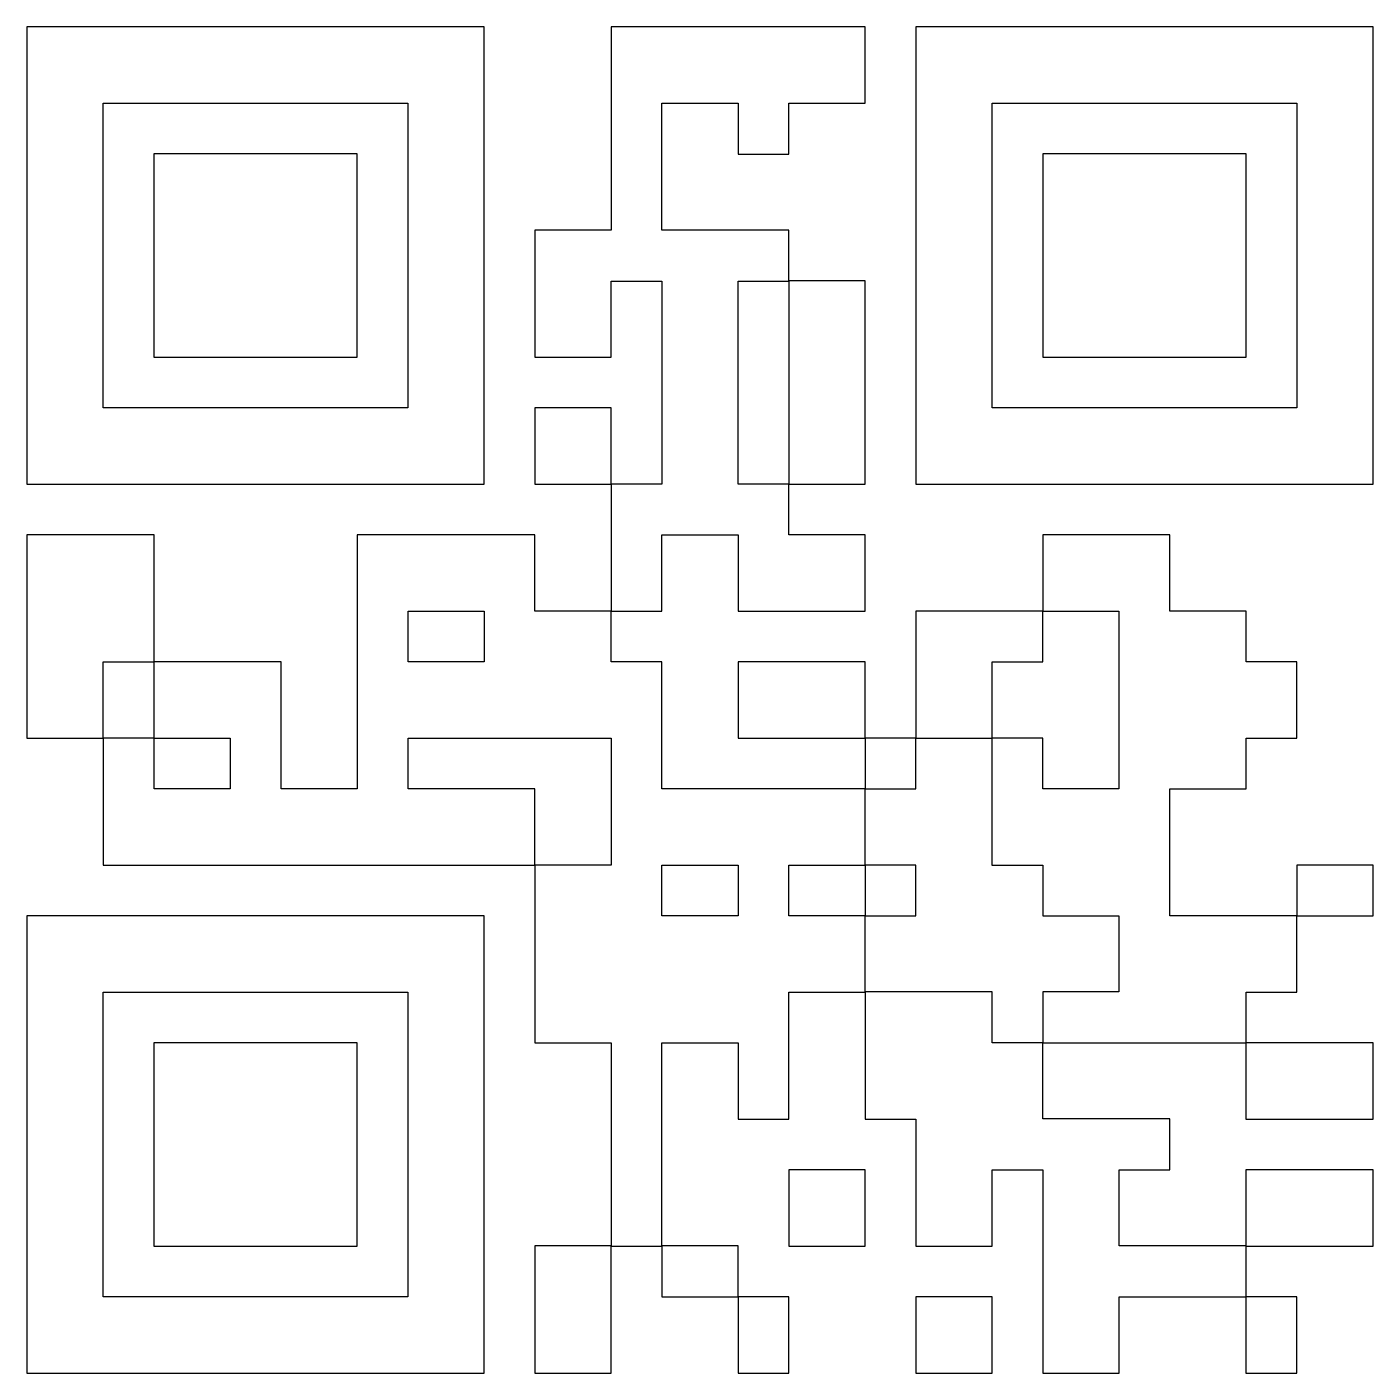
# Model space of a CAD drawing. Header units: metres. Extents: x -26.7 to 27.8, y -27.8 to 26.7.
import ezdxf

# ---------------------------------------------------------------- set-up
doc = ezdxf.new("R2010")
doc.units = ezdxf.units.M

msp = doc.modelspace()

# ---------------------------------------------------------------- linework, layer by layer
for p, q in [((-26.7222, 26.7274), (-26.7222, 8.22222)), ((-8.21709, 26.7274), (-26.7222, 26.7274)), ((-8.21709, 8.22222), (-8.21709, 26.7274)), ((7.19958, 26.7274), (-3.08333, 26.7274)), ((-3.08333, 26.7274), (-3.08333, 18.5051)), ((7.19958, 23.6389), (7.19958, 26.7274)), ((9.25, 26.7274), (9.25, 8.22222)), ((27.7551, 26.7274), (9.25, 26.7274)), ((27.7551, 8.22222), (27.7551, 26.7274)), ((-23.6338, 11.3107), (-23.6338, 23.6389)), ((-23.6338, 23.6389), (-11.3056, 23.6389)), ((-11.3056, 23.6389), (-11.3056, 11.3107)), ((-1.02264, 18.5051), (-1.02264, 23.6389)), ((-1.02264, 23.6389), (2.05556, 23.6389)), ((2.05556, 23.6389), (2.05556, 21.5833)), ((4.11625, 21.5833), (4.11625, 23.6389)), ((4.11625, 23.6389), (7.19958, 23.6389)), ((12.3385, 11.3107), (12.3385, 23.6389)), ((12.3385, 23.6389), (24.6667, 23.6389)), ((24.6667, 23.6389), (24.6667, 11.3107)), ((-21.5833, 21.5885), (-21.5833, 13.3611)), ((-13.356, 21.5885), (-21.5833, 21.5885)), ((-13.356, 13.3611), (-13.356, 21.5885)), ((2.05556, 21.5833), (4.11625, 21.5833)), ((14.3889, 21.5885), (14.3889, 13.3611)), ((22.6162, 21.5885), (14.3889, 21.5885)), ((22.6162, 13.3611), (22.6162, 21.5885)), ((-3.08333, 18.5051), (-6.16667, 18.5051)), ((-6.16667, 18.5051), (-6.16667, 13.3611)), ((4.11625, 18.5051), (-1.02264, 18.5051)), ((4.11625, 16.4496), (4.11625, 18.5051)), ((-3.0782, 13.3611), (-3.0782, 16.4444)), ((-3.0782, 16.4444), (-1.02778, 16.4444)), ((-1.02778, 16.4444), (-1.02778, 8.22737)), ((2.06069, 8.22737), (2.06069, 16.4444)), ((2.06069, 16.4444), (4.11111, 16.4444)), ((4.11111, 16.4444), (4.11111, 8.22737)), ((7.19958, 16.4496), (4.11625, 16.4496)), ((7.19958, 8.22222), (7.19958, 16.4496)), ((-21.5833, 13.3611), (-13.356, 13.3611)), ((-6.16667, 13.3611), (-3.0782, 13.3611)), ((14.3889, 13.3611), (22.6162, 13.3611)), ((-11.3056, 11.3107), (-23.6338, 11.3107)), ((-3.0782, 11.3107), (-6.16667, 11.3107)), ((-6.16667, 11.3107), (-6.16667, 8.22222)), ((-3.0782, 8.22737), (-3.0782, 11.3107)), ((24.6667, 11.3107), (12.3385, 11.3107)), ((-26.7222, 8.22222), (-8.21709, 8.22222)), ((-6.16667, 8.22222), (-3.08333, 8.22222)), ((-3.08333, 8.22222), (-3.08333, 3.08848)), ((-1.02778, 8.22737), (-3.0782, 8.22737)), ((4.11111, 8.22737), (2.06069, 8.22737)), ((4.11625, 6.17181), (4.11625, 8.22222)), ((4.11625, 8.22222), (7.19958, 8.22222)), ((9.25, 8.22222), (27.7551, 8.22222)), ((-21.5782, 6.17181), (-26.7222, 6.17181)), ((-26.7222, 6.17181), (-26.7222, -2.05556)), ((-21.5782, 1.03292), (-21.5782, 6.17181)), ((-6.16153, 6.17181), (-13.3611, 6.17181)), ((-13.3611, 6.17181), (-13.3611, -4.10597)), ((-6.16153, 3.08848), (-6.16153, 6.17181)), ((-1.02264, 3.08333), (-1.02264, 6.16667)), ((-1.02264, 6.16667), (2.05556, 6.16667)), ((2.05556, 6.16667), (2.05556, 3.08333)), ((7.19958, 6.17181), (4.11625, 6.17181)), ((7.19958, 3.08333), (7.19958, 6.17181)), ((19.5329, 6.17181), (14.3889, 6.17181)), ((14.3889, 6.17181), (14.3889, 3.08848)), ((19.5329, 3.08848), (19.5329, 6.17181)), ((-11.3004, 1.03292), (-11.3004, 3.08333)), ((-11.3004, 3.08333), (-8.22222, 3.08333)), ((-8.22222, 3.08333), (-8.22222, 1.03292)), ((-3.08333, 3.08848), (-6.16153, 3.08848)), ((-3.0782, 1.03292), (-3.0782, 3.08333)), ((-3.0782, 3.08333), (-1.02264, 3.08333)), ((2.05556, 3.08333), (7.19958, 3.08333)), ((14.3889, 3.08848), (9.25, 3.08848)), ((9.25, 3.08848), (9.25, -2.05041)), ((14.394, 1.02778), (14.394, 3.08333)), ((14.394, 3.08333), (17.4722, 3.08333)), ((17.4722, 3.08333), (17.4722, -4.10597)), ((22.6162, 3.08848), (19.5329, 3.08848)), ((22.6162, 1.03292), (22.6162, 3.08848)), ((-23.6338, -2.05041), (-23.6338, 1.02778)), ((-23.6338, 1.02778), (-21.5833, 1.02778)), ((-21.5833, 1.02778), (-21.5833, -2.05041)), ((-16.4393, 1.03292), (-21.5782, 1.03292)), ((-16.4393, -4.10597), (-16.4393, 1.03292)), ((-8.22222, 1.03292), (-11.3004, 1.03292)), ((-1.02264, 1.03292), (-3.0782, 1.03292)), ((-1.02264, -4.10597), (-1.02264, 1.03292)), ((7.19958, 1.03292), (2.05556, 1.03292)), ((2.05556, 1.03292), (2.05556, -2.05556)), ((7.19958, -2.05041), (7.19958, 1.03292)), ((12.3385, -2.05041), (12.3385, 1.02778)), ((12.3385, 1.02778), (14.394, 1.02778)), ((24.6718, 1.03292), (22.6162, 1.03292)), ((24.6718, -2.05556), (24.6718, 1.03292)), ((-26.7222, -2.05556), (-23.6389, -2.05556)), ((-23.6389, -2.05556), (-23.6389, -7.19444)), ((-21.5833, -2.05041), (-23.6338, -2.05041)), ((-21.5782, -4.10597), (-21.5782, -2.05556)), ((-21.5782, -2.05556), (-18.5, -2.05556)), ((-18.5, -2.05556), (-18.5, -4.10597)), ((-11.3004, -4.10597), (-11.3004, -2.05556)), ((-11.3004, -2.05556), (-3.08333, -2.05556)), ((-3.08333, -2.05556), (-3.08333, -7.1893)), ((2.05556, -2.05556), (7.19444, -2.05556)), ((7.19444, -2.05556), (7.19444, -4.10597)), ((9.25, -2.05041), (7.19958, -2.05041)), ((9.25514, -4.11111), (9.25514, -2.05556)), ((9.25514, -2.05556), (12.3333, -2.05556)), ((12.3333, -2.05556), (12.3333, -7.19444)), ((14.394, -2.05041), (12.3385, -2.05041)), ((14.394, -4.10597), (14.394, -2.05041)), ((22.6162, -4.11111), (22.6162, -2.05556)), ((22.6162, -2.05556), (24.6718, -2.05556)), ((-18.5, -4.10597), (-21.5782, -4.10597)), ((-13.3611, -4.10597), (-16.4393, -4.10597)), ((-6.16153, -4.10597), (-11.3004, -4.10597)), ((-6.16153, -7.1893), (-6.16153, -4.10597)), ((7.19444, -4.10597), (-1.02264, -4.10597)), ((7.19958, -7.1893), (7.19958, -4.11111)), ((7.19958, -4.11111), (9.25514, -4.11111)), ((17.4722, -4.10597), (14.394, -4.10597)), ((19.5329, -9.24486), (19.5329, -4.11111)), ((19.5329, -4.11111), (22.6162, -4.11111)), ((-23.6389, -7.19444), (-6.16667, -7.19444)), ((-6.16667, -7.19444), (-6.16667, -14.3889)), ((-3.08333, -7.1893), (-6.16153, -7.1893)), ((-1.02264, -9.24486), (-1.02264, -7.19444)), ((-1.02264, -7.19444), (2.05556, -7.19444)), ((2.05556, -7.19444), (2.05556, -9.24486)), ((4.11625, -9.24486), (4.11625, -7.19444)), ((4.11625, -7.19444), (7.19444, -7.19444)), ((7.19444, -7.19444), (7.19444, -9.24486)), ((9.25514, -7.1893), (7.19958, -7.1893)), ((9.25514, -9.25), (9.25514, -7.1893)), ((12.3333, -7.19444), (14.3889, -7.19444)), ((14.3889, -7.19444), (14.3889, -9.25)), ((27.7551, -7.1893), (24.6667, -7.1893)), ((24.6667, -7.1893), (24.6667, -9.24486)), ((27.7551, -9.25), (27.7551, -7.1893)), ((-26.7222, -9.24486), (-26.7222, -27.75)), ((-8.21709, -9.24486), (-26.7222, -9.24486)), ((-8.21709, -27.75), (-8.21709, -9.24486)), ((2.05556, -9.24486), (-1.02264, -9.24486)), ((7.19444, -9.24486), (4.11625, -9.24486)), ((7.19958, -12.3282), (7.19958, -9.25)), ((7.19958, -9.25), (9.25514, -9.25)), ((14.3889, -9.25), (17.4722, -9.25)), ((17.4722, -9.25), (17.4722, -12.3282)), ((24.6667, -9.24486), (19.5329, -9.24486)), ((24.6718, -12.3333), (24.6718, -9.25)), ((24.6718, -9.25), (27.7551, -9.25)), ((-23.6338, -24.6615), (-23.6338, -12.3333)), ((-23.6338, -12.3333), (-11.3056, -12.3333)), ((-11.3056, -12.3333), (-11.3056, -24.6615)), ((4.11625, -17.4722), (4.11625, -12.3333)), ((4.11625, -12.3333), (7.19444, -12.3333)), ((7.19444, -12.3333), (7.19444, -17.4722)), ((12.3385, -12.3282), (7.19958, -12.3282)), ((12.3385, -14.3837), (12.3385, -12.3282)), ((17.4722, -12.3282), (14.3889, -12.3282)), ((14.3889, -12.3282), (14.3889, -14.3837)), ((22.6162, -14.3837), (22.6162, -12.3333)), ((22.6162, -12.3333), (24.6718, -12.3333)), ((-21.5833, -14.3837), (-21.5833, -22.6111)), ((-13.356, -14.3837), (-21.5833, -14.3837)), ((-13.356, -22.6111), (-13.356, -14.3837)), ((-6.16667, -14.3889), (-3.08333, -14.3889)), ((-3.08333, -14.3889), (-3.08333, -22.606)), ((-1.02264, -22.606), (-1.02264, -14.3889)), ((-1.02264, -14.3889), (2.05556, -14.3889)), ((2.05556, -14.3889), (2.05556, -17.4722)), ((14.3889, -14.3837), (12.3385, -14.3837)), ((14.394, -17.4671), (14.394, -14.3889)), ((14.394, -14.3889), (22.6111, -14.3889)), ((22.6111, -14.3889), (22.6111, -17.4722)), ((27.7551, -14.3837), (22.6162, -14.3837)), ((27.7551, -17.4722), (27.7551, -14.3837)), ((2.05556, -17.4722), (4.11625, -17.4722)), ((7.19444, -17.4722), (9.25, -17.4722)), ((9.25, -17.4722), (9.25, -22.6111)), ((19.5329, -17.4671), (14.394, -17.4671)), ((19.5329, -19.5278), (19.5329, -17.4671)), ((22.6111, -17.4722), (27.7551, -17.4722)), ((4.11111, -19.5226), (4.11111, -22.6111)), ((7.19958, -19.5226), (4.11111, -19.5226)), ((7.19958, -22.6111), (7.19958, -19.5226)), ((12.3385, -22.6111), (12.3385, -19.5278)), ((12.3385, -19.5278), (14.3889, -19.5278)), ((14.3889, -19.5278), (14.3889, -27.75)), ((17.4774, -22.606), (17.4774, -19.5278)), ((17.4774, -19.5278), (19.5329, -19.5278)), ((27.7551, -19.5226), (22.6111, -19.5226)), ((22.6111, -19.5226), (22.6111, -22.606)), ((27.7551, -22.6111), (27.7551, -19.5226)), ((-21.5833, -22.6111), (-13.356, -22.6111)), ((-3.08333, -22.606), (-6.16667, -22.606)), ((-6.16667, -22.606), (-6.16667, -27.75)), ((-3.0782, -27.75), (-3.0782, -22.6111)), ((-3.0782, -22.6111), (-1.02778, -22.6111)), ((-1.02778, -22.6111), (-1.02778, -24.6667)), ((2.06069, -22.606), (-1.02264, -22.606)), ((2.06069, -24.6615), (2.06069, -22.606)), ((4.11111, -22.6111), (7.19958, -22.6111)), ((9.25, -22.6111), (12.3385, -22.6111)), ((22.6111, -22.606), (17.4774, -22.606)), ((22.6162, -24.6615), (22.6162, -22.6111)), ((22.6162, -22.6111), (27.7551, -22.6111)), ((-11.3056, -24.6615), (-23.6338, -24.6615)), ((-1.02778, -24.6667), (2.05556, -24.6667)), ((2.05556, -24.6667), (2.05556, -27.75)), ((4.11625, -24.6615), (2.06069, -24.6615)), ((4.11625, -27.75), (4.11625, -24.6615)), ((9.25, -24.6615), (9.25, -27.75)), ((12.3385, -24.6615), (9.25, -24.6615)), ((12.3385, -27.75), (12.3385, -24.6615)), ((17.4774, -27.75), (17.4774, -24.6667)), ((17.4774, -24.6667), (22.6111, -24.6667)), ((22.6111, -24.6667), (22.6111, -27.75)), ((24.6718, -24.6615), (22.6162, -24.6615)), ((24.6718, -27.75), (24.6718, -24.6615)), ((-26.7222, -27.75), (-8.21709, -27.75)), ((-6.16667, -27.75), (-3.0782, -27.75)), ((2.05556, -27.75), (4.11625, -27.75)), ((9.25, -27.75), (12.3385, -27.75)), ((14.3889, -27.75), (17.4774, -27.75)), ((22.6111, -27.75), (24.6718, -27.75))]:
    msp.add_line(p, q)

doc.saveas('drawing.dxf')
